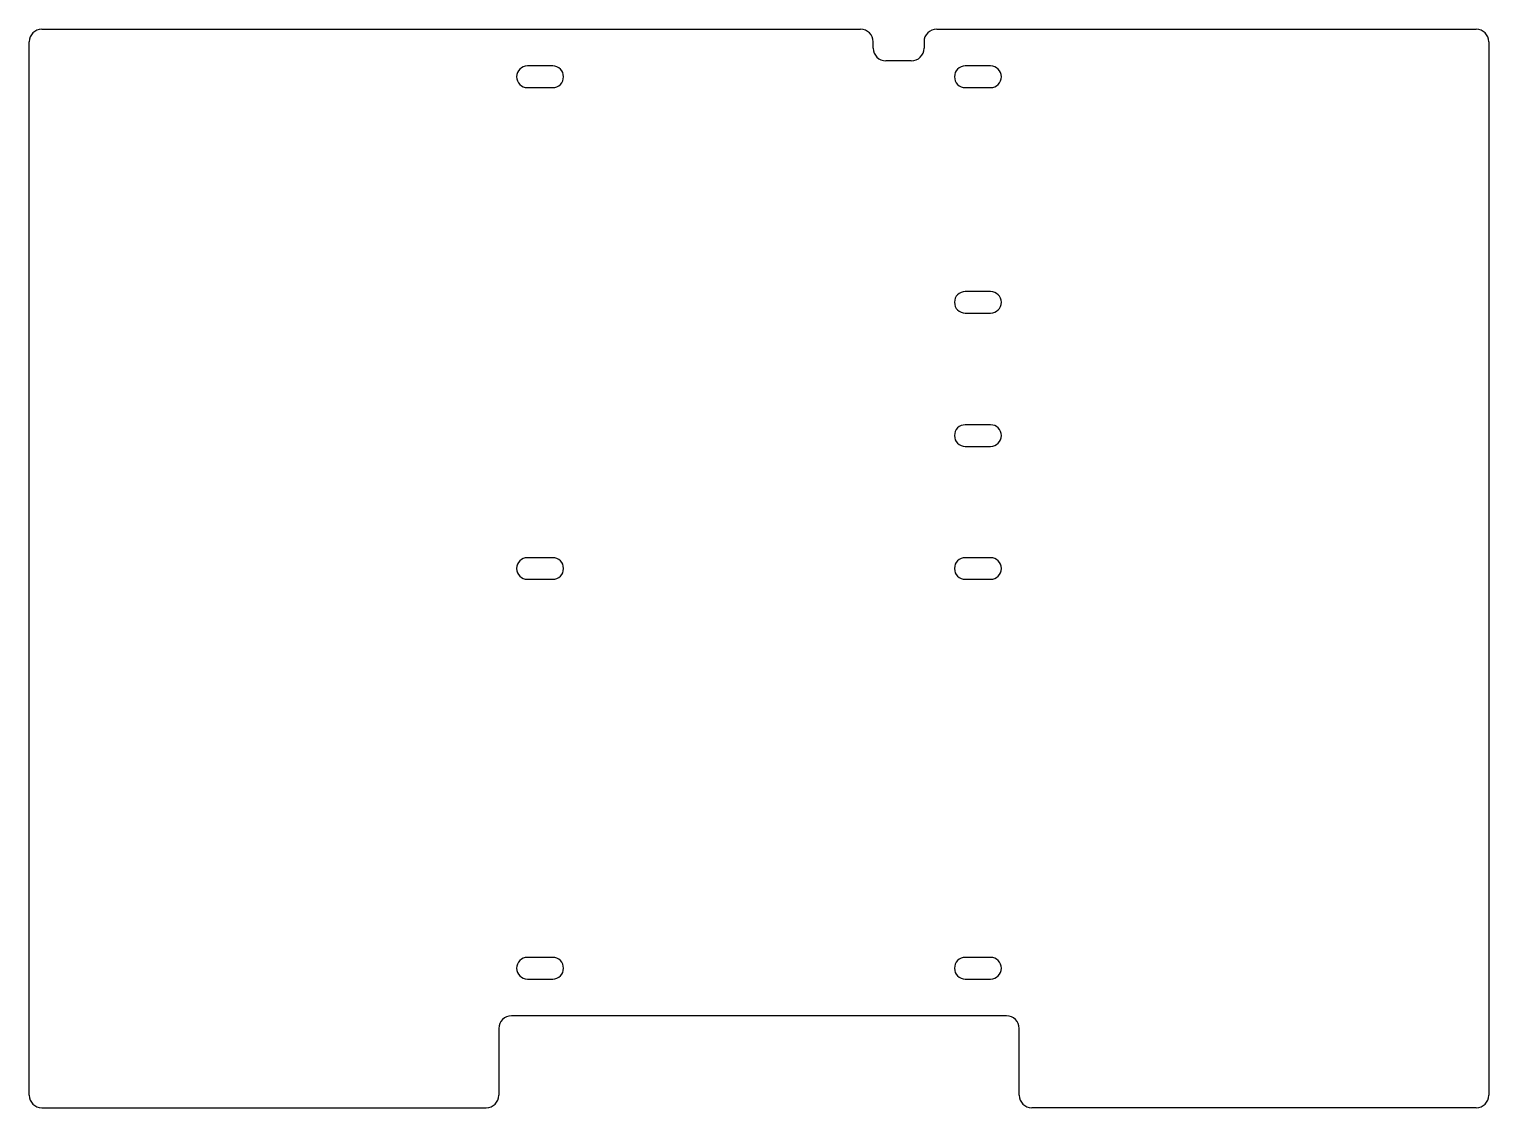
# Model space of a CAD drawing. Header units: millimetres. Extents: x -115 to 115, y -85 to 85.
import ezdxf

# ---------------------------------------------------------------- set-up
doc = ezdxf.new("R2010")
doc.units = ezdxf.units.MM

msp = doc.modelspace()

# ---------------------------------------------------------------- linework, layer by layer
at = {"color": 7, "linetype": 'Continuous', "lineweight": 25}
for p, q in [((-115, -83), (-115, 83)), ((-113, 85), (16, 85)), ((18, 82), (18, 83)), ((26, 83), (26, 82)), ((28, 85), (113, 85)), ((115, 83), (115, -83)), ((-32.5, 79.2), (-36.5, 79.2)), ((24, 80), (20, 80)), ((36.5, 79.2), (32.5, 79.2)), ((-36.5, 75.8), (-32.5, 75.8)), ((32.5, 75.8), (36.5, 75.8)), ((36.5, 43.65), (32.5, 43.65)), ((32.5, 40.25), (36.5, 40.25)), ((36.5, 22.65), (32.5, 22.65)), ((32.5, 19.25), (36.5, 19.25)), ((-32.5, 1.7), (-36.5, 1.7)), ((36.5, 1.7), (32.5, 1.7)), ((-36.5, -1.7), (-32.5, -1.7)), ((32.5, -1.7), (36.5, -1.7)), ((-32.5, -61.3), (-36.5, -61.3)), ((36.5, -61.3), (32.5, -61.3)), ((-36.5, -64.7), (-32.5, -64.7)), ((32.5, -64.7), (36.5, -64.7)), ((39, -70.5), (-39, -70.5)), ((-41, -72.5), (-41, -83)), ((41, -83), (41, -72.5)), ((-113, -85), (-43, -85)), ((113, -85), (43, -85))]:
    msp.add_line(p, q, dxfattribs=at)
for centre, radius, start, end in [((-113, 83), 2, 90, 180), ((16, 83), 2, 0, 90), ((28, 83), 2, 90, 180), ((113, 83), 2, 0, 90), ((20, 82), 2, 180, 270), ((24, 82), 2, 270, 0), ((-36.5, 77.5), 1.7, 90, 270), ((-32.5, 77.5), 1.7, 270, 90), ((32.5, 77.5), 1.7, 90, 270), ((36.5, 77.5), 1.7, 270, 90), ((32.5, 41.95), 1.7, 90, 270), ((36.5, 41.95), 1.7, 270, 90), ((32.5, 20.95), 1.7, 90, 270), ((36.5, 20.95), 1.7, 270, 90), ((-36.5, 0), 1.7, 90, 270), ((-32.5, 0), 1.7, 270, 90), ((32.5, 0), 1.7, 90, 270), ((36.5, 0), 1.7, 270, 90), ((-36.5, -63), 1.7, 90, 270), ((-32.5, -63), 1.7, 270, 90), ((32.5, -63), 1.7, 90, 270), ((36.5, -63), 1.7, 270, 90), ((-39, -72.5), 2, 90, 180), ((39, -72.5), 2, 0, 90), ((-113, -83), 2, 180, 270), ((-43, -83), 2, 270, 0), ((43, -83), 2, 180, 270), ((113, -83), 2, 270, 0)]:
    msp.add_arc(centre, radius, start, end, dxfattribs=at)

doc.saveas('drawing.dxf')
